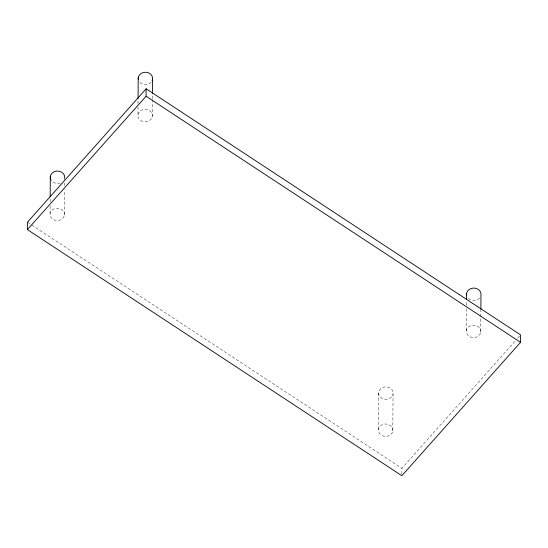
<?xml version="1.0" encoding="UTF-8"?>
<svg xmlns="http://www.w3.org/2000/svg" width="548" height="548" viewBox="0 0 548 548"><rect width="100%" height="100%" fill="white"/><g stroke="black" fill="none" stroke-linecap="round" stroke-linejoin="round"><path stroke-width="0.41" stroke-dasharray="2.74 2.06" d="M50.053 213.556L50.108 205.123M50.135 201.753L50.156 198.376M64.424 215.172A7.247 6.227 0.4 0 0 54.451 208.617A7.247 6.227 0.4 0 0 52.841 219.303A7.247 6.227 0.4 0 0 64.424 215.172L64.602 189.875M64.63 185.662L64.657 182.285M152.454 99.496L152.337 116.368L151.858 117.936A7.247 6.227 0.4 0 1 144.227 121.725A7.247 6.227 0.4 0 1 137.973 116.375L138.021 107.155M138.041 103.784L138.062 100.414M152.46 98.654L152.495 94.441M378.428 429.372L378.689 392.272M392.806 430.995A7.247 6.227 0.4 0 0 382.826 424.433A7.247 6.227 0.4 0 0 381.223 435.126A7.247 6.227 0.4 0 0 392.806 430.995L393.06 393.889A7.247 6.227 0.4 0 0 383.086 387.326A7.247 6.227 0.4 0 0 381.483 398.019A7.247 6.227 0.4 0 0 393.06 393.889M401.876 474.068L401.917 468.3L515.49 340.651M466.341 330.567L466.499 308.64M466.519 305.263L466.547 301.051M480.719 332.184A7.247 6.227 0.4 0 0 470.739 325.622A7.247 6.227 0.4 0 0 469.136 336.314A7.247 6.227 0.4 0 0 480.719 332.184L480.87 310.257M517.764 338.095L520.6 334.903M27.455 222.193L31.024 224.543M31.743 225.009L401.917 468.3M137.966 114.744A7.247 6.227 0.4 0 1 146.076 109.381A7.247 6.227 0.4 0 1 152.337 116.368M64.685 178.073A7.247 6.227 0.4 0 1 64.198 179.641M60.287 183.011A7.247 6.227 0.4 0 1 50.813 179.648M479.548 298.057A7.247 6.227 0.4 0 1 468.054 298.064M151.173 82.234A7.247 6.227 0.4 0 1 139.672 82.241"/><path stroke-width="0.82" d="M27.4 229.612L27.455 222.193L146.131 88.797L520.6 334.903L520.545 342.329L401.869 475.719L27.4 229.612L146.083 96.222L146.131 88.797M50.169 196.691L50.313 176.449M138.075 98.722L138.226 77.645M152.495 93.598L152.597 79.261M466.56 299.366L466.601 293.461M480.877 309.415L480.973 295.077A7.247 6.227 0.4 0 0 473.767 288.043A7.247 6.227 0.4 0 0 466.608 295.084M146.083 96.222L520.545 342.329M50.813 179.648A7.247 6.227 0.4 0 1 56.533 171.092A7.247 6.227 0.4 0 1 64.685 178.073M138.226 79.268A7.247 6.227 0.4 0 1 146.337 72.281A7.247 6.227 0.4 0 1 152.111 80.83"/></g></svg>
